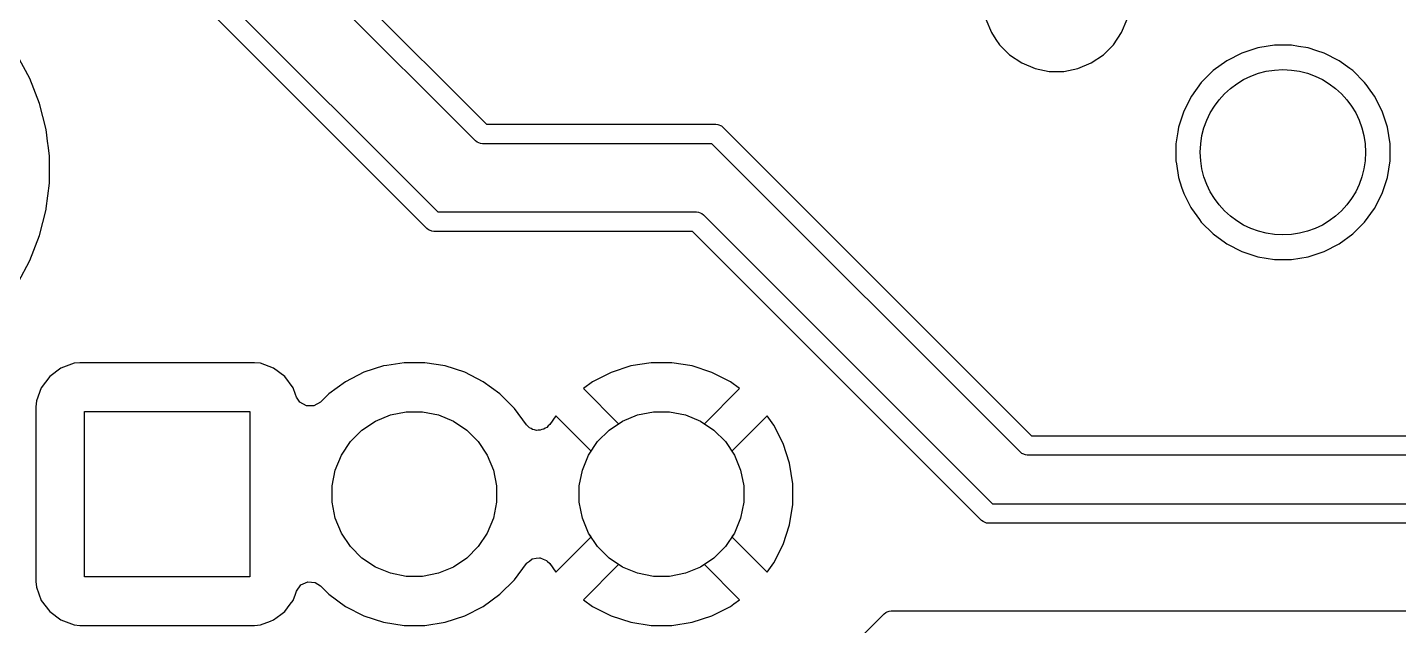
# Model space of a CAD drawing. Extents: x 0 to 3.78, y -0.8 to 2.03.
# Drawn here: x 2.316 to 2.871, y 0.392 to 0.634 of the extents above; entities that cross this region are included whole.
import ezdxf

# ---------------------------------------------------------------- set-up
doc = ezdxf.new("R2010")
doc.units = 0
doc.header["$MEASUREMENT"] = 0
doc.layers.add('BLACK', color=7, linetype='CONTINUOUS')

msp = doc.modelspace()

# ---------------------------------------------------------------- linework, layer by layer
at = {"layer": 'BLACK', "linetype": 'CONTINUOUS'}
for p, q in [((2.09334, 1.00278), (2.50163, 0.59449)), ((2.49722, 0.58777), (2.08892, 0.99606)), ((2.06971, 0.97129), (2.48195, 0.55906)), ((2.47753, 0.55233), (2.0653, 0.96457)), ((2.70368, 0.63699), (2.70592, 0.63158)), ((2.75864, 0.63158), (2.76088, 0.63699)), ((2.70592, 0.63158), (2.70592, 0.63158)), ((2.70592, 0.63158), (2.70773, 0.62888)), ((2.70773, 0.62888), (2.70918, 0.62671)), ((2.75539, 0.62671), (2.75864, 0.63158)), ((2.31685, 0.61299), (2.31171, 0.62254)), ((2.70918, 0.62671), (2.71332, 0.62257)), ((2.71332, 0.62257), (2.71332, 0.62257)), ((2.71332, 0.62257), (2.71819, 0.61931)), ((2.74637, 0.61931), (2.75124, 0.62257)), ((2.75124, 0.62257), (2.75539, 0.62671)), ((2.80727, 0.62333), (2.8012, 0.62023)), ((2.80762, 0.62344), (2.80727, 0.62333)), ((2.80727, 0.62333), (2.80727, 0.62333)), ((2.80727, 0.62333), (2.80727, 0.62333)), ((2.81376, 0.62543), (2.80762, 0.62344)), ((2.81788, 0.62609), (2.81376, 0.62543)), ((2.8205, 0.6265), (2.81788, 0.62609)), ((2.82732, 0.6265), (2.8205, 0.6265)), ((2.83021, 0.62604), (2.82732, 0.6265)), ((2.83405, 0.62543), (2.83021, 0.62604)), ((2.83764, 0.62427), (2.83405, 0.62543)), ((2.84054, 0.62333), (2.83764, 0.62427)), ((2.84661, 0.62023), (2.84054, 0.62333)), ((2.71819, 0.61931), (2.71819, 0.61931)), ((2.71819, 0.61931), (2.71819, 0.61931)), ((2.71819, 0.61931), (2.72361, 0.61707)), ((2.72361, 0.61707), (2.72935, 0.61593)), ((2.72935, 0.61593), (2.73521, 0.61593)), ((2.73521, 0.61593), (2.74096, 0.61707)), ((2.74096, 0.61707), (2.74637, 0.61931)), ((2.79568, 0.61622), (2.79086, 0.6114)), ((2.8012, 0.62023), (2.79568, 0.61622)), ((2.85096, 0.61707), (2.84661, 0.62023)), ((2.84661, 0.62023), (2.84661, 0.62023)), ((2.84661, 0.62023), (2.84661, 0.62023)), ((2.85213, 0.61622), (2.85096, 0.61707)), ((2.85695, 0.6114), (2.85213, 0.61622)), ((2.32078, 0.60288), (2.31685, 0.61299)), ((2.79086, 0.6114), (2.78685, 0.60588)), ((2.85794, 0.61004), (2.85695, 0.6114)), ((2.78685, 0.60588), (2.78375, 0.59981)), ((2.85851, 0.60925), (2.85794, 0.61004)), ((2.86096, 0.60588), (2.85851, 0.60925)), ((2.86406, 0.5998), (2.86096, 0.60588)), ((2.32343, 0.59236), (2.32078, 0.60288)), ((2.78375, 0.5998), (2.78165, 0.59332)), ((2.78375, 0.59981), (2.78375, 0.5998)), ((2.86617, 0.59332), (2.86406, 0.5998)), ((2.50163, 0.59449), (2.59449, 0.59449)), ((2.59449, 0.59449), (2.59526, 0.59441)), ((2.59526, 0.59441), (2.59668, 0.59382)), ((2.59668, 0.59382), (2.59727, 0.59334)), ((2.32415, 0.58658), (2.32343, 0.59236)), ((2.59727, 0.59334), (2.7221, 0.4685)), ((2.78135, 0.59144), (2.78058, 0.58658)), ((2.78165, 0.59332), (2.78135, 0.59144)), ((2.86723, 0.58658), (2.86617, 0.59332)), ((2.32421, 0.58609), (2.32415, 0.58658)), ((2.32477, 0.5816), (2.32421, 0.58609)), ((2.49781, 0.58728), (2.49722, 0.58777)), ((2.49923, 0.58669), (2.49781, 0.58728)), ((2.5, 0.58661), (2.49923, 0.58669)), ((2.59286, 0.58661), (2.5, 0.58661)), ((2.71769, 0.46178), (2.59286, 0.58661)), ((2.78058, 0.58658), (2.78058, 0.58625)), ((2.78058, 0.58625), (2.78058, 0.57976)), ((2.86723, 0.57976), (2.86723, 0.58658)), ((2.32477, 0.57075), (2.32477, 0.5816)), ((2.32477, 0.5816), (2.32477, 0.5816)), ((2.78058, 0.57976), (2.78078, 0.5785)), ((2.78078, 0.5785), (2.78165, 0.57303)), ((2.86617, 0.57303), (2.86723, 0.57976)), ((2.78165, 0.57303), (2.78292, 0.56911)), ((2.86406, 0.56654), (2.86617, 0.57303)), ((2.32349, 0.56047), (2.32477, 0.57075)), ((2.32477, 0.57075), (2.32477, 0.57075)), ((2.78292, 0.56911), (2.78375, 0.56654)), ((2.78375, 0.56654), (2.78667, 0.56081)), ((2.86096, 0.56047), (2.86406, 0.56654)), ((2.32343, 0.55999), (2.32349, 0.56047)), ((2.78667, 0.56081), (2.78685, 0.56046)), ((2.78685, 0.56046), (2.79011, 0.55598)), ((2.85695, 0.55495), (2.86096, 0.56047)), ((2.32078, 0.54947), (2.32343, 0.55999)), ((2.48195, 0.55906), (2.58661, 0.55906)), ((2.58661, 0.55906), (2.58738, 0.55898)), ((2.58738, 0.55898), (2.5888, 0.55839)), ((2.5888, 0.55839), (2.5894, 0.5579)), ((2.5894, 0.5579), (2.70636, 0.44094)), ((2.79011, 0.55598), (2.79086, 0.55495)), ((2.79086, 0.55495), (2.79568, 0.55013)), ((2.85213, 0.55013), (2.85695, 0.55495)), ((2.31685, 0.53936), (2.32078, 0.54947)), ((2.47813, 0.55184), (2.47753, 0.55233)), ((2.47854, 0.55167), (2.47813, 0.55184)), ((2.47955, 0.55126), (2.47854, 0.55167)), ((2.48031, 0.55118), (2.47955, 0.55126)), ((2.58498, 0.55118), (2.48031, 0.55118)), ((2.70194, 0.43422), (2.58498, 0.55118)), ((2.79568, 0.55013), (2.79568, 0.55013)), ((2.79568, 0.55013), (2.80064, 0.54652)), ((2.84661, 0.54612), (2.85213, 0.55013)), ((2.80064, 0.54652), (2.8012, 0.54612)), ((2.8012, 0.54612), (2.80727, 0.54302)), ((2.84054, 0.54302), (2.84661, 0.54612)), ((2.31208, 0.53049), (2.31685, 0.53936)), ((2.80727, 0.54302), (2.81376, 0.54091)), ((2.81376, 0.54091), (2.8205, 0.53985)), ((2.8205, 0.53985), (2.8205, 0.53985)), ((2.8205, 0.53985), (2.82732, 0.53985)), ((2.82732, 0.53985), (2.83405, 0.54091)), ((2.82732, 0.53985), (2.82732, 0.53985)), ((2.83405, 0.54091), (2.84054, 0.54302)), ((2.32944, 0.49582), (2.3249, 0.49242)), ((2.33474, 0.4978), (2.32944, 0.49582)), ((2.32944, 0.49582), (2.32944, 0.49582)), ((2.33709, 0.49805), (2.33474, 0.4978)), ((2.33474, 0.4978), (2.33474, 0.4978)), ((2.40779, 0.49805), (2.33709, 0.49805)), ((2.33709, 0.49805), (2.33709, 0.49805)), ((2.41014, 0.4978), (2.40779, 0.49805)), ((2.41545, 0.49582), (2.41014, 0.4978)), ((2.41998, 0.49242), (2.41545, 0.49582)), ((2.41545, 0.49582), (2.41545, 0.49582)), ((2.45203, 0.49416), (2.44457, 0.49036)), ((2.45999, 0.49674), (2.45203, 0.49416)), ((2.45203, 0.49416), (2.45203, 0.49416)), ((2.45203, 0.49416), (2.45203, 0.49416)), ((2.45203, 0.49416), (2.45203, 0.49416)), ((2.46137, 0.49696), (2.45999, 0.49674)), ((2.46826, 0.49805), (2.46137, 0.49696)), ((2.47663, 0.49805), (2.46826, 0.49805)), ((2.48489, 0.49674), (2.47663, 0.49805)), ((2.49285, 0.49416), (2.48489, 0.49674)), ((2.50031, 0.49036), (2.49285, 0.49416)), ((2.55204, 0.49414), (2.54458, 0.49034)), ((2.55999, 0.49672), (2.55204, 0.49414)), ((2.56826, 0.49803), (2.55999, 0.49672)), ((2.57662, 0.49803), (2.56826, 0.49803)), ((2.58489, 0.49672), (2.57662, 0.49803)), ((2.59284, 0.49414), (2.58489, 0.49672)), ((2.6003, 0.49034), (2.59284, 0.49414)), ((2.3249, 0.49242), (2.3215, 0.48789)), ((2.3249, 0.49242), (2.3249, 0.49242)), ((2.42338, 0.48789), (2.41998, 0.49242)), ((2.41998, 0.49242), (2.41998, 0.49242)), ((2.44457, 0.49036), (2.4378, 0.48544)), ((2.44457, 0.49036), (2.44457, 0.49036)), ((2.50708, 0.48544), (2.50031, 0.49036)), ((2.54458, 0.49034), (2.54084, 0.48762)), ((2.60404, 0.48762), (2.6003, 0.49034)), ((2.6003, 0.49034), (2.6003, 0.49034)), ((2.3215, 0.48789), (2.31952, 0.48258)), ((2.3215, 0.48789), (2.3215, 0.48789)), ((2.4244, 0.48515), (2.42338, 0.48789)), ((2.42338, 0.48789), (2.42338, 0.48789)), ((2.42338, 0.48789), (2.42338, 0.48789)), ((2.42477, 0.48415), (2.4244, 0.48515)), ((2.42612, 0.48205), (2.42477, 0.48415)), ((2.4378, 0.48544), (2.43442, 0.48205)), ((2.4378, 0.48544), (2.4378, 0.48544)), ((2.513, 0.47952), (2.50708, 0.48544)), ((2.54084, 0.48762), (2.54084, 0.48762)), ((2.54084, 0.48762), (2.55511, 0.47335)), ((2.58978, 0.47335), (2.60404, 0.48762)), ((2.60404, 0.48762), (2.60404, 0.48762)), ((2.31952, 0.48258), (2.31927, 0.48023)), ((2.31927, 0.48023), (2.31927, 0.40953)), ((2.33898, 0.41142), (2.33898, 0.47835)), ((2.33898, 0.47835), (2.40591, 0.47835)), ((2.33898, 0.41142), (2.33898, 0.47835)), ((2.33898, 0.47835), (2.40591, 0.47835)), ((2.40591, 0.47835), (2.40591, 0.41142)), ((2.40591, 0.47835), (2.40591, 0.41142)), ((2.42875, 0.48053), (2.42612, 0.48205)), ((2.43179, 0.48053), (2.42875, 0.48053)), ((2.43442, 0.48205), (2.43179, 0.48053)), ((2.46273, 0.47691), (2.46916, 0.47819)), ((2.46273, 0.47691), (2.46916, 0.47819)), ((2.46916, 0.47819), (2.47572, 0.47819)), ((2.46916, 0.47819), (2.47572, 0.47819)), ((2.47572, 0.47819), (2.48216, 0.47691)), ((2.47572, 0.47819), (2.48216, 0.47691)), ((2.51778, 0.47294), (2.513, 0.47952)), ((2.56273, 0.47691), (2.56916, 0.47819)), ((2.56273, 0.47691), (2.56916, 0.47819)), ((2.56916, 0.47819), (2.57572, 0.47819)), ((2.56916, 0.47819), (2.57572, 0.47819)), ((2.57572, 0.47819), (2.58216, 0.47691)), ((2.57572, 0.47819), (2.58216, 0.47691)), ((2.45121, 0.47075), (2.45667, 0.4744)), ((2.45121, 0.47075), (2.45667, 0.4744)), ((2.45667, 0.4744), (2.46273, 0.47691)), ((2.45667, 0.4744), (2.46273, 0.47691)), ((2.48216, 0.47691), (2.48822, 0.4744)), ((2.48216, 0.47691), (2.48822, 0.4744)), ((2.48822, 0.4744), (2.49367, 0.47075)), ((2.48822, 0.4744), (2.49367, 0.47075)), ((2.51785, 0.47285), (2.51778, 0.47294)), ((2.51901, 0.47174), (2.51785, 0.47285)), ((2.51974, 0.47146), (2.51901, 0.47174)), ((2.52609, 0.47188), (2.52541, 0.47159)), ((2.52657, 0.47253), (2.52609, 0.47188)), ((2.5272, 0.47304), (2.52657, 0.47253)), ((2.5297, 0.47648), (2.5272, 0.47304)), ((2.54397, 0.46222), (2.5297, 0.47648)), ((2.5297, 0.47648), (2.5297, 0.47648)), ((2.55121, 0.47075), (2.55667, 0.4744)), ((2.55511, 0.47335), (2.55667, 0.4744)), ((2.55667, 0.4744), (2.56273, 0.47691)), ((2.55667, 0.4744), (2.56273, 0.47691)), ((2.58216, 0.47691), (2.58822, 0.4744)), ((2.58216, 0.47691), (2.58822, 0.4744)), ((2.58822, 0.4744), (2.58978, 0.47335)), ((2.58822, 0.4744), (2.59367, 0.47075)), ((2.61518, 0.47648), (2.60091, 0.46222)), ((2.6179, 0.47274), (2.61518, 0.47648)), ((2.61518, 0.47648), (2.61518, 0.47648)), ((2.6217, 0.46528), (2.6179, 0.47274)), ((2.6179, 0.47274), (2.6179, 0.47274)), ((2.44293, 0.46066), (2.44657, 0.46611)), ((2.44293, 0.46066), (2.44657, 0.46611)), ((2.44657, 0.46611), (2.45121, 0.47075)), ((2.44657, 0.46611), (2.45121, 0.47075)), ((2.49367, 0.47075), (2.49831, 0.46611)), ((2.49367, 0.47075), (2.49831, 0.46611)), ((2.49831, 0.46611), (2.50195, 0.46066)), ((2.49831, 0.46611), (2.50195, 0.46066)), ((2.52028, 0.47103), (2.51974, 0.47146)), ((2.52109, 0.47094), (2.52028, 0.47103)), ((2.52184, 0.47065), (2.52109, 0.47094)), ((2.52257, 0.47076), (2.52184, 0.47065)), ((2.5233, 0.47068), (2.52257, 0.47076)), ((2.52404, 0.471), (2.5233, 0.47068)), ((2.52484, 0.47112), (2.52404, 0.471)), ((2.52541, 0.47159), (2.52484, 0.47112)), ((2.54293, 0.46066), (2.54657, 0.46611)), ((2.54657, 0.46611), (2.55121, 0.47075)), ((2.59367, 0.47075), (2.59831, 0.46611)), ((2.59831, 0.46611), (2.60195, 0.46066)), ((2.7221, 0.4685), (2.93538, 0.4685)), ((2.44042, 0.4546), (2.44293, 0.46066)), ((2.44042, 0.4546), (2.44293, 0.46066)), ((2.50195, 0.46066), (2.50446, 0.4546)), ((2.50195, 0.46066), (2.50446, 0.4546)), ((2.54042, 0.4546), (2.54293, 0.46066)), ((2.54042, 0.4546), (2.54293, 0.46066)), ((2.54293, 0.46066), (2.54397, 0.46222)), ((2.60091, 0.46222), (2.60195, 0.46066)), ((2.60195, 0.46066), (2.60446, 0.4546)), ((2.60195, 0.46066), (2.60446, 0.4546)), ((2.62428, 0.45733), (2.6217, 0.46528)), ((2.71829, 0.46129), (2.71769, 0.46178)), ((2.71863, 0.46115), (2.71829, 0.46129)), ((2.7197, 0.46071), (2.71863, 0.46115)), ((2.72047, 0.46063), (2.7197, 0.46071)), ((2.93701, 0.46063), (2.72047, 0.46063)), ((2.62559, 0.44906), (2.62428, 0.45733)), ((2.43914, 0.44816), (2.44042, 0.4546)), ((2.43914, 0.44816), (2.44042, 0.4546)), ((2.50446, 0.4546), (2.50574, 0.44816)), ((2.50446, 0.4546), (2.50574, 0.44816)), ((2.53914, 0.44816), (2.54042, 0.4546)), ((2.53914, 0.44816), (2.54042, 0.4546)), ((2.60446, 0.4546), (2.60574, 0.44816)), ((2.60446, 0.4546), (2.60574, 0.44816)), ((2.43914, 0.4416), (2.43914, 0.44816)), ((2.43914, 0.4416), (2.43914, 0.44816)), ((2.50574, 0.44816), (2.50574, 0.4416)), ((2.50574, 0.44816), (2.50574, 0.4416)), ((2.53914, 0.4416), (2.53914, 0.44816)), ((2.53914, 0.4416), (2.53914, 0.44816)), ((2.60574, 0.44816), (2.60574, 0.4416)), ((2.60574, 0.44816), (2.60574, 0.4416)), ((2.62559, 0.4407), (2.62559, 0.44906)), ((2.44042, 0.43517), (2.43914, 0.4416)), ((2.44042, 0.43517), (2.43914, 0.4416)), ((2.50574, 0.4416), (2.50446, 0.43517)), ((2.50574, 0.4416), (2.50446, 0.43517)), ((2.54042, 0.43517), (2.53914, 0.4416)), ((2.54042, 0.43517), (2.53914, 0.4416)), ((2.60574, 0.4416), (2.60446, 0.43517)), ((2.60574, 0.4416), (2.60446, 0.43517)), ((2.62428, 0.43244), (2.62559, 0.4407)), ((2.70636, 0.44094), (2.94709, 0.44094)), ((2.44293, 0.42911), (2.44042, 0.43517)), ((2.44293, 0.42911), (2.44042, 0.43517)), ((2.50446, 0.43517), (2.50195, 0.42911)), ((2.50446, 0.43517), (2.50195, 0.42911)), ((2.54293, 0.42911), (2.54042, 0.43517)), ((2.54293, 0.42911), (2.54042, 0.43517)), ((2.60446, 0.43517), (2.60195, 0.42911)), ((2.60446, 0.43517), (2.60195, 0.42911)), ((2.70254, 0.43373), (2.70194, 0.43422)), ((2.70396, 0.43315), (2.70254, 0.43373)), ((2.70472, 0.43307), (2.70396, 0.43315)), ((2.94872, 0.43307), (2.70472, 0.43307)), ((2.44657, 0.42365), (2.44293, 0.42911)), ((2.44657, 0.42365), (2.44293, 0.42911)), ((2.50195, 0.42911), (2.49831, 0.42365)), ((2.50195, 0.42911), (2.49831, 0.42365)), ((2.5297, 0.41328), (2.54397, 0.42755)), ((2.54397, 0.42755), (2.54293, 0.42911)), ((2.54657, 0.42365), (2.54293, 0.42911)), ((2.60195, 0.42911), (2.59831, 0.42365)), ((2.60195, 0.42911), (2.60091, 0.42755)), ((2.60091, 0.42755), (2.61518, 0.41328)), ((2.6217, 0.42448), (2.62428, 0.43244)), ((2.45121, 0.41901), (2.44657, 0.42365)), ((2.45121, 0.41901), (2.44657, 0.42365)), ((2.49831, 0.42365), (2.49367, 0.41901)), ((2.49831, 0.42365), (2.49367, 0.41901)), ((2.55121, 0.41901), (2.54657, 0.42365)), ((2.59831, 0.42365), (2.59367, 0.41901)), ((2.6179, 0.41703), (2.6217, 0.42448)), ((2.45667, 0.41537), (2.45121, 0.41901)), ((2.45667, 0.41537), (2.45121, 0.41901)), ((2.49367, 0.41901), (2.48822, 0.41537)), ((2.49367, 0.41901), (2.48822, 0.41537)), ((2.513, 0.41024), (2.51778, 0.41682)), ((2.51778, 0.41682), (2.51785, 0.41691)), ((2.51785, 0.41691), (2.51897, 0.41776)), ((2.51897, 0.41776), (2.52007, 0.41864)), ((2.52007, 0.41864), (2.52019, 0.41866)), ((2.52019, 0.41866), (2.52028, 0.41873)), ((2.52028, 0.41873), (2.52168, 0.41889)), ((2.52168, 0.41889), (2.52307, 0.41911)), ((2.52307, 0.41911), (2.52318, 0.41907)), ((2.52318, 0.41907), (2.5233, 0.41909)), ((2.5233, 0.41909), (2.52459, 0.41853)), ((2.52459, 0.41853), (2.5259, 0.41803)), ((2.5259, 0.41803), (2.52601, 0.41792)), ((2.52601, 0.41792), (2.52609, 0.41789)), ((2.52609, 0.41789), (2.52622, 0.41771)), ((2.52622, 0.41771), (2.5272, 0.41673)), ((2.5272, 0.41673), (2.5297, 0.41328)), ((2.55511, 0.41641), (2.54084, 0.40215)), ((2.55667, 0.41537), (2.55121, 0.41901)), ((2.55667, 0.41537), (2.55511, 0.41641)), ((2.59367, 0.41901), (2.58822, 0.41537)), ((2.58978, 0.41641), (2.58822, 0.41537)), ((2.60404, 0.40215), (2.58978, 0.41641)), ((2.61518, 0.41328), (2.6179, 0.41703)), ((2.6179, 0.41703), (2.6179, 0.41703)), ((2.40591, 0.41142), (2.33898, 0.41142)), ((2.40591, 0.41142), (2.33898, 0.41142)), ((2.46273, 0.41286), (2.45667, 0.41537)), ((2.46273, 0.41286), (2.45667, 0.41537)), ((2.46916, 0.41158), (2.46273, 0.41286)), ((2.46916, 0.41158), (2.46273, 0.41286)), ((2.47572, 0.41158), (2.46916, 0.41158)), ((2.47572, 0.41158), (2.46916, 0.41158)), ((2.48216, 0.41286), (2.47572, 0.41158)), ((2.48216, 0.41286), (2.47572, 0.41158)), ((2.48822, 0.41537), (2.48216, 0.41286)), ((2.48822, 0.41537), (2.48216, 0.41286)), ((2.5297, 0.41328), (2.5297, 0.41328)), ((2.56273, 0.41286), (2.55667, 0.41537)), ((2.56273, 0.41286), (2.55667, 0.41537)), ((2.56916, 0.41158), (2.56273, 0.41286)), ((2.56916, 0.41158), (2.56273, 0.41286)), ((2.57572, 0.41158), (2.56916, 0.41158)), ((2.57572, 0.41158), (2.56916, 0.41158)), ((2.58216, 0.41286), (2.57572, 0.41158)), ((2.58216, 0.41286), (2.57572, 0.41158)), ((2.58822, 0.41537), (2.58216, 0.41286)), ((2.58822, 0.41537), (2.58216, 0.41286)), ((2.61518, 0.41328), (2.61518, 0.41328)), ((2.31927, 0.40953), (2.31927, 0.40953)), ((2.31927, 0.40953), (2.31952, 0.40719)), ((2.31952, 0.40719), (2.31952, 0.40719)), ((2.31952, 0.40719), (2.3215, 0.40188)), ((2.42432, 0.4044), (2.42477, 0.40562)), ((2.42477, 0.40562), (2.42653, 0.40809)), ((2.42653, 0.40809), (2.4293, 0.40935)), ((2.4293, 0.40935), (2.43232, 0.40906)), ((2.43232, 0.40906), (2.43442, 0.40771)), ((2.43442, 0.40771), (2.4378, 0.40433)), ((2.50708, 0.40433), (2.513, 0.41024)), ((2.3215, 0.40188), (2.3215, 0.40188)), ((2.3215, 0.40188), (2.3249, 0.39734)), ((2.41998, 0.39734), (2.42225, 0.40037)), ((2.42225, 0.40037), (2.42338, 0.40188)), ((2.42338, 0.40188), (2.42432, 0.4044)), ((2.42338, 0.40188), (2.42338, 0.40188)), ((2.4378, 0.40433), (2.44457, 0.39941)), ((2.50031, 0.39941), (2.50708, 0.40433)), ((2.54084, 0.40215), (2.54084, 0.40215)), ((2.54084, 0.40215), (2.54458, 0.39942)), ((2.6003, 0.39942), (2.60171, 0.40045)), ((2.60171, 0.40045), (2.60404, 0.40215)), ((2.3249, 0.39734), (2.3249, 0.39734)), ((2.3249, 0.39734), (2.32944, 0.39394)), ((2.32944, 0.39394), (2.32944, 0.39394)), ((2.32944, 0.39394), (2.33474, 0.39196)), ((2.41428, 0.39351), (2.41545, 0.39394)), ((2.41545, 0.39394), (2.41838, 0.39614)), ((2.41545, 0.39394), (2.41545, 0.39394)), ((2.41838, 0.39614), (2.41998, 0.39734)), ((2.44457, 0.39941), (2.45203, 0.39561)), ((2.45203, 0.39561), (2.45999, 0.39302)), ((2.47081, 0.20472), (2.66257, 0.39648)), ((2.48489, 0.39302), (2.49285, 0.39561)), ((2.49285, 0.39561), (2.50031, 0.39941)), ((2.54458, 0.39942), (2.54458, 0.39942)), ((2.54458, 0.39942), (2.55204, 0.39563)), ((2.55204, 0.39563), (2.55999, 0.39304)), ((2.58489, 0.39304), (2.59284, 0.39563)), ((2.59284, 0.39563), (2.6003, 0.39942)), ((2.6003, 0.39942), (2.6003, 0.39942)), ((2.66257, 0.39648), (2.66317, 0.39697)), ((2.66317, 0.39697), (2.6638, 0.39724)), ((2.6638, 0.39724), (2.66459, 0.39756)), ((2.66459, 0.39756), (2.66535, 0.39764)), ((2.66535, 0.39764), (2.97081, 0.39764)), ((2.33474, 0.39196), (2.33709, 0.39171)), ((2.33709, 0.39171), (2.33709, 0.39171)), ((2.33709, 0.39171), (2.33709, 0.39171)), ((2.33709, 0.39171), (2.40779, 0.39171)), ((2.40779, 0.39171), (2.41014, 0.39196)), ((2.41014, 0.39196), (2.41428, 0.39351)), ((2.45999, 0.39302), (2.46826, 0.39171)), ((2.46826, 0.39171), (2.46826, 0.39171)), ((2.46826, 0.39171), (2.47663, 0.39171)), ((2.47663, 0.39171), (2.48489, 0.39302)), ((2.47663, 0.39171), (2.47663, 0.39171)), ((2.55999, 0.39304), (2.56826, 0.39173)), ((2.56826, 0.39173), (2.57662, 0.39173)), ((2.57662, 0.39173), (2.58489, 0.39304))]:
    msp.add_line(p, q, dxfattribs=at)
at = {"layer": 'BLACK'}
msp.add_circle((2.82391, 0.58317), 0.03346, dxfattribs=at)

doc.saveas('drawing.dxf')
